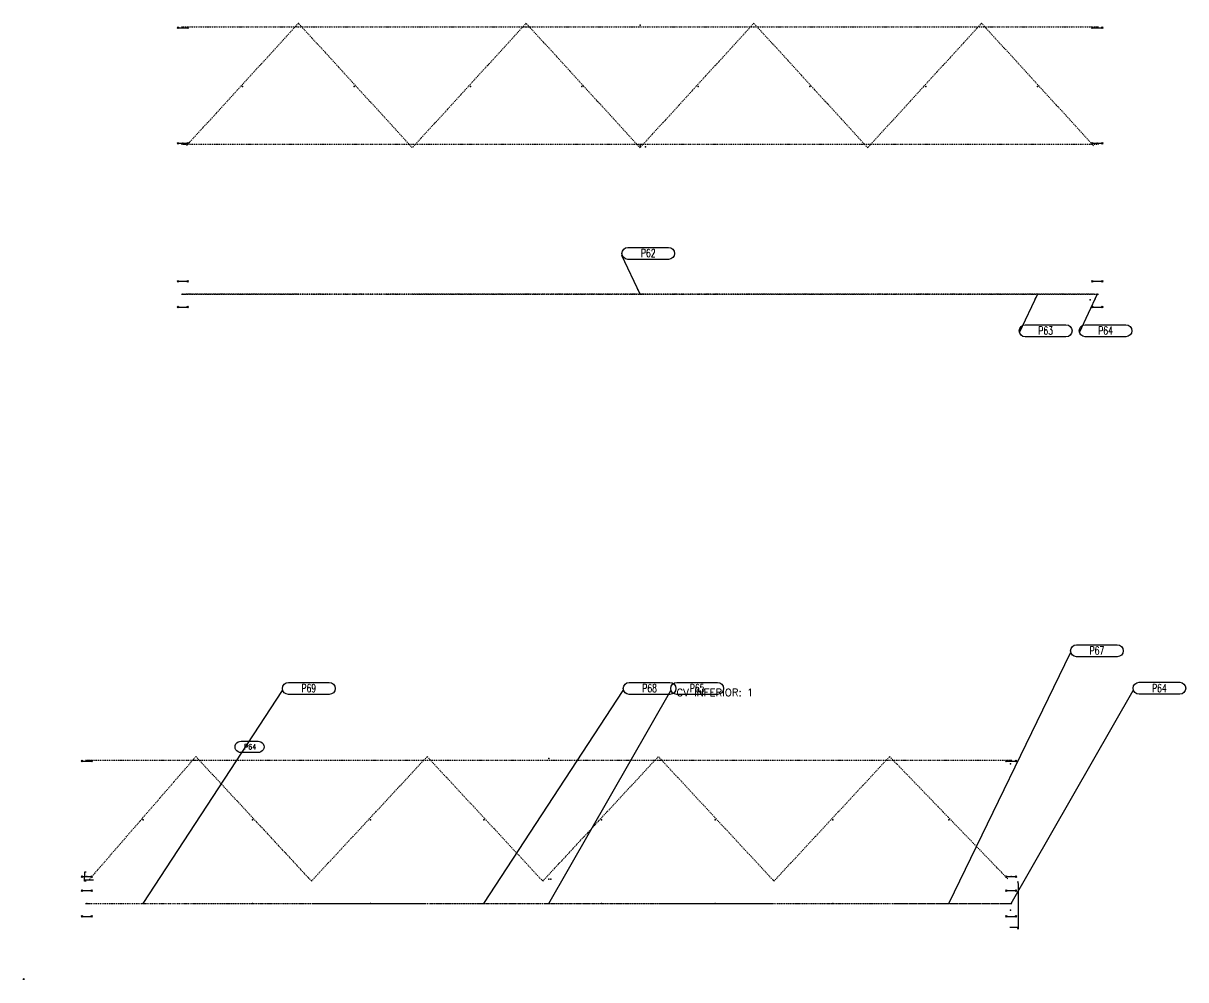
# Model space of a CAD drawing. Extents: x 3158 to 17383, y 1157 to 15497.
# Drawn here: x 3717 to 10252, y 10119 to 15497 of the extents above; entities that cross this region are included whole.
import ezdxf
from ezdxf.enums import TextEntityAlignment as Align

# ---------------------------------------------------------------- set-up
doc = ezdxf.new("R2010")
doc.units = 0
doc.header["$LTSCALE"] = 10
doc.header["$MEASUREMENT"] = 0
doc.linetypes.add('DASHDOT', pattern=[1, 0.5, -0.25, 0, -0.25])
doc.linetypes.add('HIDDEN', pattern=[0.375, 0.25, -0.125])
doc.layers.get('0').update_dxf_attribs({"linetype": 'CONTINUOUS'})
doc.layers.get('Defpoints').update_dxf_attribs({"linetype": 'CONTINUOUS'})
for name, color, linetype in [('A', 2, 'DASHDOT'), ('FORIR', 4, 'CONTINUOUS'), ('G', 3, 'CONTINUOUS'), ('POS_BOX', 6, 'CONTINUOUS'), ('TR', 6, 'HIDDEN'), ('TXT1', 7, 'CONTINUOUS')]:
    doc.layers.add(name, color=color, linetype=linetype)
doc.styles.add('1', font='romans', dxfattribs={"width": 0.7, "height": 2.8})
doc.styles.add('M', font='ROMAND', dxfattribs={"height": 5})
doc.styles.add('POS', font='ROMANS', dxfattribs={"width": 0.7})
doc.styles.add('ROMANS', font='romans.shx', dxfattribs={"width": 0.7})
doc.dimstyles.new('1-10', dxfattribs={"dimscale": 10, "dimtxt": 2, "dimasz": 2, "dimexe": 2, "dimexo": 2, "dimgap": 1, "dimtad": 1, "dimdec": 0, "dimzin": 0, "dimdsep": 46, "dimtxsty": 'ROMANS', "dimblk": 'OBLIQUE', "dimcen": 0, "dimdle": 2, "dimclrd": 1, "dimclre": 1, "dimclrt": 4, "dimadec": 0, "dimazin": 0, "dimtfac": 1, "dimtdec": 0, "dimtofl": 0, "dimtmove": 0, "dimatfit": 3, "dimfxl": 1, "dimtfill": 1, "dimtolj": 1, "dimtzin": 0, "dimarcsym": 0})
doc.dimstyles.new('1-15', dxfattribs={"dimscale": 15, "dimtxt": 2, "dimasz": 2, "dimexe": 2, "dimexo": 2, "dimgap": 1, "dimtad": 1, "dimdec": 0, "dimzin": 0, "dimdsep": 46, "dimtxsty": 'ROMANS', "dimblk": 'OBLIQUE', "dimcen": 0, "dimdle": 2, "dimclrd": 1, "dimclre": 1, "dimclrt": 4, "dimadec": 0, "dimazin": 0, "dimtfac": 1, "dimtdec": 0, "dimtofl": 0, "dimtmove": 0, "dimatfit": 3, "dimfxl": 1, "dimtfill": 1, "dimtolj": 1, "dimtzin": 0, "dimarcsym": 0})
doc.dimstyles.get("Standard").update_dxf_attribs({"dimtxt": 0.18, "dimasz": 0.18, "dimexe": 0.18, "dimexo": 0.0625, "dimgap": 0.09, "dimtad": 0, "dimtih": 1, "dimtoh": 1, "dimdec": 4, "dimzin": 0, "dimdsep": 46, "dimtxsty": 'Standard', "dimcen": 0.09, "dimadec": 0, "dimazin": 0, "dimtfac": 1, "dimtdec": 4, "dimtofl": 0, "dimtmove": 0, "dimatfit": 3, "dimfxl": 1, "dimtolj": 1, "dimtzin": 0, "dimarcsym": 0})

# ---------------------------------------------------------------- blocks, each defined once
blk = doc.blocks.new('MS')
at = {"color": 6}
for p, q in [((-4.7, 22.8), (4.7, 32.1)), ((-4.7, 32.1), (4.7, 22.8)), ((-4.7, -22.8), (4.7, -32.1)), ((-4.7, -32.1), (4.7, -22.8))]:
    blk.add_line(p, q, dxfattribs=at)
at = {"color": 3}
blk.add_line((0, -32.1), (0, 32.1), dxfattribs=at)
at = {"flags": 1}
for tag, p, height in [('DIAM', (0, 0), 8.01), ('AVAN', (1.3, -18.2), 5.26), ('TOLE', (1.3, -9.7), 5.26), ('DIET', (1.3, -24.6), 5.26)]:
    blk.add_attdef(tag, p, '', height=height, dxfattribs=at)
blk = doc.blocks.new('P8_PRO')
at = {"layer": 'POS_BOX'}
blk.add_lwpolyline([(17.5, 3.01, -1), (17.5, -1.49), (2.25, -1.49, -1), (2.25, 3.01), (17.5, 3.01)], format="xyb", dxfattribs=at)
at = {"style": 'POS', "width": 0.7}
blk.add_attdef('POS_PEZ', text='', height=3, dxfattribs=at).set_placement((9.88, -0.64), align=Align.CENTER)
at = {"style": 'POS', "width": 0.7, "flags": 1}
for tag, p in [('QTA_PEZ', (0, -2.59)), ('SUN_LIS', (0, -3.56)), ('COD_PEZ', (0, -4.5)), ('MAR_PEZ', (0, -2.13)), ('PUN_LIS', (0, -3.1)), ('MCL_PEZ', (0, -4.04)), ('DIM_PRO', (0, -5))]:
    blk.add_attdef(tag, p, '', height=0.3, dxfattribs=at)
blk = doc.blocks.new('_OBLIQUE')
at = {"color": 0, "linetype": 'ByBlock'}
blk.add_line((-0.5, -0.5), (0.5, 0.5), dxfattribs=at)
blk = doc.blocks.new('P8_LAM')
at = {"layer": 'POS_BOX'}
blk.add_lwpolyline([(17.5, 3.06, -1), (17.5, -1.44), (2.25, -1.44, -1), (2.25, 3.06), (17.5, 3.06)], format="xyb", dxfattribs=at)
at = {"style": 'POS', "width": 0.7}
blk.add_attdef('POS_PEZ', text='', height=3, dxfattribs=at).set_placement((9.88, -0.64), align=Align.CENTER)
at = {"style": 'POS', "width": 0.7, "flags": 1}
for tag, p in [('QTA_PEZ', (0, -2.58)), ('SUN_LIS', (0, -3.56)), ('COD_PEZ', (0, -4.51)), ('MAR_PEZ', (0, -2.12)), ('PUN_LIS', (0, -3.1)), ('MCL_PEZ', (0, -4.05)), ('DIM_PRO', (0, -5.06))]:
    blk.add_attdef(tag, p, '', height=0.3, dxfattribs=at)
blk = doc.blocks.new('3D_INFOPOS')
blk.add_point((0, 0))
at = {"layer": 'FORIR', "flags": 1}
blk.add_attdef('POS_PEZ', (7.6, -4.3), '', height=5.26, dxfattribs=at)
blk = doc.blocks.new('3D_INFOM')
blk.add_point((0, 0))
at = {"layer": 'FORIR', "flags": 1}
blk.add_attdef('MARK', (7.55, -4.31), '', height=5.26, dxfattribs=at)
blk = doc.blocks.new('*D25')
at = {"layer": 'Defpoints', "color": 0, "transparency": 16777216}
for p in [(4060.3, 10679.3), (4070.3, 10673.6), (4112.1, 10679.3)]:
    blk.add_point(p, dxfattribs=at)
at = {"layer": 'TXT1', "color": 0, "lineweight": -2, "transparency": 16777216}
for p, q in [((4112, 10679.3), (4060.2, 10679.3)), ((4070.3, 10673.6), (4060.2, 10673.6)), ((4060.3, 10679.1), (4060.3, 10676.6)), ((4060.3, 10673.8), (4060.3, 10676.3))]:
    blk.add_line(p, q, dxfattribs=at)
at = {"layer": 'TXT1', "color": 0, "transparency": 16777216}
for points in [[(4060.3, 10679.1), (4060.4, 10679.1), (4060.3, 10679.3)], [(4060.3, 10673.8), (4060.4, 10673.8), (4060.3, 10673.6)]]:
    blk.add_solid(points, dxfattribs=at)
at = {"layer": 'TXT1', "color": 0, "transparency": 16777216, "insert": (4060.3, 10676.4), "char_height": 0.18, "attachment_point": 5}
blk.add_mtext('\\A1;5.6700', dxfattribs=at)
blk = doc.blocks.new('*D26')
at = {"layer": 'Defpoints', "color": 0, "transparency": 16777216}
for p in [(4060.3, 10723.6), (4070.3, 10723.6), (4112.1, 10679.3)]:
    blk.add_point(p, dxfattribs=at)
at = {"layer": 'TXT1', "color": 0, "lineweight": -2, "transparency": 16777216}
for p, q in [((4070.3, 10723.6), (4060.2, 10723.6)), ((4060.3, 10723.4), (4060.3, 10701.6)), ((4112, 10679.3), (4060.2, 10679.3)), ((4060.3, 10679.5), (4060.3, 10701.3))]:
    blk.add_line(p, q, dxfattribs=at)
at = {"layer": 'TXT1', "color": 0, "transparency": 16777216}
for points in [[(4060.3, 10723.4), (4060.4, 10723.4), (4060.3, 10723.6)], [(4060.3, 10679.5), (4060.4, 10679.5), (4060.3, 10679.3)]]:
    blk.add_solid(points, dxfattribs=at)
at = {"layer": 'TXT1', "color": 0, "transparency": 16777216, "insert": (4060.3, 10701.4), "char_height": 0.18, "attachment_point": 5}
blk.add_mtext('\\A1;44.3300', dxfattribs=at)
blk = doc.blocks.new('SIMB10A')
at = {"color": 4}
for p, q in [((-2, 0), (-9.2, 0)), ((-8.2, -1), (-8.2, 4.5))]:
    blk.add_line(p, q, dxfattribs=at)
at = {"color": 4, "const_width": 0.2}
for points in [[(-8.2, 4.5), (-9.6, 3.4)], [(-8.2, 4.5), (-6.8, 3.4)]]:
    blk.add_lwpolyline(points, dxfattribs=at)
at = {"color": 4, "style": 'M'}
blk.add_attdef('SEZ', text='', height=3, dxfattribs=at).set_placement((-6.7, 4.9), align=Align.CENTER)
blk = doc.blocks.new('tp_rip')
at = {"layer": 'POS_BOX'}
blk.add_line((0.06, 0), (0.06, 0), dxfattribs=at)
blk.add_lwpolyline([(8.66, 1.92, -1.07812), (8.66, -2.26), (2.32, -2.26, -1.07812), (2.32, 1.92), (8.66, 1.92)], format="xyb", dxfattribs=at)
at = {"style": 'POS', "width": 0.7}
blk.add_attdef('POS_PEZ', text='', height=2, dxfattribs=at).set_placement((5.7, -1.17), align=Align.CENTER)
blk = doc.blocks.new('SIMB08A')
at = {"color": 4}
for p, q in [((1, 8.2), (-4.5, 8.2)), ((0, 2), (0, 9.2))]:
    blk.add_line(p, q, dxfattribs=at)
at = {"color": 4, "const_width": 0.2}
for points in [[(-4.5, 8.2), (-3.4, 9.6)], [(-4.5, 8.2), (-3.4, 6.8)]]:
    blk.add_lwpolyline(points, dxfattribs=at)
at = {"color": 4, "style": 'M'}
blk.add_attdef('SEZ', text='', height=3, dxfattribs=at).set_placement((-2.9, 6.7), align=Align.RIGHT)
blk = doc.blocks.new('SIMB09A')
at = {"color": 4}
for p, q in [((1, -8.2), (-4.5, -8.2)), ((0, -2), (0, -9.2))]:
    blk.add_line(p, q, dxfattribs=at)
at = {"color": 4, "const_width": 0.2}
for points in [[(-4.5, -8.2), (-3.4, -6.8)], [(-4.5, -8.2), (-3.4, -9.6)]]:
    blk.add_lwpolyline(points, dxfattribs=at)
at = {"color": 4, "style": 'M'}
blk.add_attdef('SEZ', text='', height=3, dxfattribs=at).set_placement((-2.8, -9.7), align=Align.RIGHT)

msp = doc.modelspace()

# ---------------------------------------------------------------- linework, layer by layer
for p, q in [((9309.68177, 10660.08155), (9309.68177, 10413.11561)), ((9309.68177, 10413.11561), (9263.4216, 10413.11561))]:
    msp.add_line(p, q)
at = {"layer": 'A'}
for p, q in [((5263.85802, 15497.27548), (4633.97952, 14808.34587)), ((5903.85802, 14797.27548), (5263.85802, 15497.27548)), ((6543.85802, 15497.27548), (5903.85802, 14797.27548)), ((7183.85802, 14797.27548), (6543.85802, 15497.27548)), ((7823.85802, 15497.27548), (7183.85802, 14797.27548)), ((8463.85802, 14797.27548), (7823.85802, 15497.27548)), ((9103.85802, 15497.27548), (8463.85802, 14797.27548)), ((9733.73649, 14808.3459), (9103.85802, 15497.27548)), ((4606.30801, 15477.27548), (9761.35803, 15477.27548)), ((4606.40801, 14817.27548), (9761.35803, 14817.27548)), ((4606.30801, 13974.02514), (9761.35803, 13974.02514)), ((4606.40801, 13974.02548), (9761.35803, 13974.02548)), ((5263.85055, 13974.02514), (4624.42294, 13974.02548)), ((5903.83445, 13974.02548), (5263.87988, 13974.02514)), ((6543.83613, 13974.02514), (5903.55267, 13974.02548)), ((7184.15119, 13974.02548), (6543.88662, 13974.02514)), ((7824.29819, 13974.02514), (7183.94216, 13974.02548)), ((8464.15119, 13974.02548), (7823.77797, 13974.02514)), ((9104.29819, 13974.02514), (8462.71945, 13974.02548)), ((9737.28623, 13974.02548), (9103.94552, 13974.02514)), ((4090.40264, 10684.80966), (4686.92631, 11373.76828)), ((4686.92631, 11373.76828), (5337.07284, 10673.61047)), ((5337.07284, 10673.61047), (5987.07284, 11373.61047)), ((5987.07284, 11373.61047), (6637.07284, 10673.61047)), ((6637.07284, 10673.61047), (7287.07284, 11373.61047)), ((7287.07284, 11373.61047), (7937.07284, 10673.61047)), ((7937.07284, 10673.61047), (8587.20452, 11373.75229)), ((8587.20452, 11373.75229), (9253.16349, 10684.26474)), ((4066.77283, 11353.61047), (9277.37285, 11353.61047)), ((4066.77283, 10547.57644), (9277.37285, 10547.57644)), ((4066.77283, 10547.5761), (9277.37285, 10547.5761)), ((4096.94835, 10547.57644), (4680.54735, 10547.57644)), ((4694.08411, 10547.57644), (5330.0616, 10547.57644)), ((5344.08411, 10547.57644), (5980.0616, 10547.57644)), ((6004.08411, 10547.57644), (6630.0616, 10547.57644)), ((6644.08411, 10547.57644), (7280.0616, 10547.57644)), ((7294.08411, 10547.57644), (7930.0616, 10547.57644)), ((7954.08411, 10547.57644), (8580.0616, 10547.57644)), ((8604.5795, 10547.57644), (9256.21621, 10547.57644))]:
    msp.add_line(p, q, dxfattribs=at)
for p in [(7215.48779, 14802.23077), (9713.88879, 13942.27547), (9267.37284, 11333.61047), (9267.37284, 10510.0761)]:
    msp.add_point(p, dxfattribs=at)
at = {"layer": 'G'}
for p in [(7215.48779, 14802.23077), (9713.88879, 13942.27547), (9267.37284, 11333.61047), (9267.37284, 10510.0761)]:
    msp.add_point(p, dxfattribs=at)
at = {"layer": 'TR'}
for p in [(7215.48779, 14802.23077), (9713.88879, 13942.27547), (9267.37284, 11333.61047), (9267.37284, 10510.0761)]:
    msp.add_point(p, dxfattribs=at)

# ---------------------------------------------------------------- block references
at = {"rotation": 270}
for p in [(4613.13302, 15472.27548), (9754.53302, 15472.27548), (4613.13302, 14822.27548), (9754.53302, 14822.27548), (4613.13302, 14046.87548), (9754.53302, 14046.87548), (4613.13302, 13901.17548), (9754.53302, 13901.17548), (4073.54784, 11348.61047), (9270.54784, 11348.61047), (4073.54784, 10698.61047), (9270.54784, 10698.61047), (4073.54784, 10620.42644), (9270.54784, 10620.42644), (4073.54784, 10474.72644), (9270.54784, 10474.72644)]:
    msp.add_blockref('MS', p, dxfattribs=at)
for name, p in [('3D_INFOPOS', (4613.13302, 15472.27548)), ('3D_INFOPOS', (7183.83302, 15486.11726)), ('3D_INFOPOS', (9754.53304, 15472.27548)), ('3D_INFOPOS', (4950.02226, 15141.63955)), ('3D_INFOPOS', (5577.69372, 15141.63959)), ('3D_INFOPOS', (6230.02229, 15141.63955)), ('3D_INFOPOS', (6857.69375, 15141.63959)), ('3D_INFOPOS', (7510.02227, 15141.63955)), ('3D_INFOPOS', (8137.69373, 15141.63959)), ('3D_INFOPOS', (8790.02228, 15141.63955)), ('3D_INFOPOS', (9417.69373, 15141.63959)), ('3D_INFOPOS', (4613.13306, 14822.27548)), ('3D_INFOPOS', (7183.88302, 14808.4337)), ('3D_INFOPOS', (9754.53313, 14822.27548)), ('3D_INFOPOS', (4613.13302, 13974.02549)), ('3D_INFOPOS', (4613.13306, 13974.02539)), ('3D_INFOPOS', (4950.02226, 13974.02536)), ('3D_INFOPOS', (5577.69372, 13974.02534)), ('3D_INFOPOS', (6230.02229, 13974.02529)), ('3D_INFOPOS', (6857.69375, 13974.02525)), ('3D_INFOPOS', (7183.83302, 13974.02514)), ('3D_INFOPOS', (7183.88302, 13974.02548)), ('3D_INFOPOS', (7510.02227, 13974.02534)), ('3D_INFOPOS', (8137.69373, 13974.0253)), ('3D_INFOPOS', (8790.02228, 13974.02531)), ('3D_INFOPOS', (9417.69373, 13974.02532)), ('3D_INFOPOS', (9754.53304, 13974.02542)), ('3D_INFOPOS', (9754.53313, 13974.02515)), ('3D_INFOPOS', (4073.54785, 11348.61047)), ('3D_INFOPOS', (6672.07284, 11362.45225)), ('3D_INFOPOS', (9270.54786, 11348.61047)), ('3D_INFOPOS', (4390.06225, 11018.14327)), ('3D_INFOPOS', (5005.95232, 11017.92709)), ('3D_INFOPOS', (5668.19334, 11017.92712)), ('3D_INFOPOS', (6305.95234, 11017.92709)), ('3D_INFOPOS', (6968.19343, 11017.92712)), ('3D_INFOPOS', (7605.95232, 11017.92709)), ('3D_INFOPOS', (8268.19337, 11017.92712)), ('3D_INFOPOS', (8919.39021, 11017.80785)), ('3D_INFOPOS', (4073.5479, 10698.61047)), ('3D_INFOPOS', (6672.07284, 10684.7687)), ('3D_INFOM', (6683.39454, 10684.17995)), ('3D_INFOPOS', (9270.54815, 10698.61048)), ('3D_INFOPOS', (4073.54785, 10547.57642)), ('3D_INFOPOS', (4073.5479, 10547.57634)), ('3D_INFOPOS', (4390.06225, 10547.57642)), ('3D_INFOPOS', (5005.95232, 10547.57642)), ('3D_INFOPOS', (5668.19334, 10547.57655)), ('3D_INFOPOS', (6305.95234, 10547.57639)), ('3D_INFOPOS', (6672.07284, 10547.57644)), ('3D_INFOM', (6672.07284, 10547.57644)), ('3D_INFOPOS', (6672.07284, 10547.57611)), ('3D_INFOPOS', (6968.19343, 10547.57639)), ('3D_INFOPOS', (7605.95232, 10547.57641)), ('3D_INFOPOS', (8268.19337, 10547.5765)), ('3D_INFOPOS', (8919.39021, 10547.57649)), ('3D_INFOPOS', (9270.54786, 10547.57641)), ('3D_INFOPOS', (9270.54815, 10547.57585))]:
    msp.add_blockref(name, p)
at = {"xscale": 15, "yscale": 15, "zscale": 15}
for p in [(7183.88302, 14808.4337), (7183.88302, 13974.02548)]:
    msp.add_blockref('3D_INFOM', p, dxfattribs=at)
ref = msp.add_blockref('P8_PRO', (7082.2979, 14191.87548), dxfattribs=dict(xscale=15, yscale=15, zscale=15))
ref.add_attrib('POS_PEZ', 'P62', dxfattribs={"height": 45, "style": 'POS', "width": 0.7}).set_placement((7230.45078, 14182.22282), align=Align.CENTER)
ref = msp.add_blockref('P8_PRO', (9316.10867, 13756.17548), dxfattribs=dict(xscale=15, yscale=15, zscale=15))
ref.add_attrib('POS_PEZ', 'P63', dxfattribs={"height": 45, "style": 'POS', "width": 0.7}).set_placement((9464.26156, 13746.52282), align=Align.CENTER)
ref = msp.add_blockref('P8_LAM', (9652.94795, 13756.17548), dxfattribs=dict(xscale=15, yscale=15, zscale=15))
ref.add_attrib('POS_PEZ', 'P64', dxfattribs={"height": 44.99712, "style": 'POS', "width": 0.7}).set_placement((9801.09135, 13746.52344), align=Align.CENTER)
ref = msp.add_blockref('P8_PRO', (9604.35418, 11957.20352), dxfattribs=dict(xscale=15, yscale=15, zscale=15))
ref.add_attrib('POS_PEZ', 'P67', dxfattribs={"height": 45, "style": 'POS', "width": 0.7}).set_placement((9752.50706, 11947.55086), align=Align.CENTER)
ref = msp.add_blockref('P8_PRO', (5173.74351, 11745.50352), dxfattribs=dict(xscale=15, yscale=15, zscale=15))
ref.add_attrib('POS_PEZ', 'P69', dxfattribs={"height": 45, "style": 'POS', "width": 0.7}).set_placement((5321.89639, 11735.85086), align=Align.CENTER)
ref = msp.add_blockref('P8_PRO', (7089.63359, 11745.50352), dxfattribs=dict(xscale=15, yscale=15, zscale=15))
ref.add_attrib('POS_PEZ', 'P68', dxfattribs={"height": 45, "style": 'POS', "width": 0.7}).set_placement((7237.78647, 11735.85086), align=Align.CENTER)
ref = msp.add_blockref('P8_PRO', (7357.03694, 11745.50352), dxfattribs=dict(xscale=15, yscale=15, zscale=15))
ref.add_attrib('POS_PEZ', 'P65', dxfattribs={"height": 45, "style": 'POS', "width": 0.7}).set_placement((7505.18983, 11735.85086), align=Align.CENTER)
ref = msp.add_blockref('P8_LAM', (9955.51182, 11745.50352), dxfattribs=dict(xscale=15, yscale=15, zscale=15))
ref.add_attrib('POS_PEZ', 'P64', dxfattribs={"height": 44.99712, "style": 'POS', "width": 0.7}).set_placement((10103.65522, 11735.85148), align=Align.CENTER)
msp.add_blockref('tp_rip', (4906.54637, 11430.85738), dxfattribs=at).add_auto_attribs({'POS_PEZ': 'P64'})
for name, p in [('SIMB08A', (9309.68177, 10660.08155)), ('SIMB09A', (9309.68177, 10413.11561)), ('SIMB10A', (3726.39328, 10119.7877))]:
    msp.add_blockref(name, p).add_auto_attribs({'SEZ': '1'})

# ---------------------------------------------------------------- texts
at = {"layer": 'TXT1', "color": 7, "style": '1'}
msp.add_text('CV INFERIOR: 1', height=42, dxfattribs=at).set_placement((7388.79671, 11713.61639))

# ---------------------------------------------------------------- dimensions: what is measured, and where the dimension line sits
at = {"layer": 'TXT1'}
for base, p1, p2, picture, middle in [((4060.34784, 10723.60644), (4112.06972, 10679.27644), (4070.34972, 10723.60644), '*D26', (4060.34784, 10701.44144)), ((4060.34784, 10679.27644), (4070.34972, 10673.60644), (4112.06972, 10679.27644), '*D25', (4060.34784, 10676.44144))]:
    dim = msp.add_linear_dim(base=base, p1=p1, p2=p2, angle=90, dimstyle='Standard', override={"dimscale": 1}, dxfattribs=at)
    dim.commit()
    dim.dimension.update_dxf_attribs({"geometry": picture, "text_midpoint": middle})

# ---------------------------------------------------------------- leaders
for points, dimstyle in [([(7183.88302, 13974.02548), (7082.2979, 14191.87548)], '1-15'), ([(9417.69373, 13974.02532), (9316.10867, 13756.17548)], '1-15'), ([(9754.53304, 13974.02542), (9652.94795, 13756.17548)], '1-15'), ([(8919.39021, 10547.57649), (9604.35418, 11957.20352)], '1-10'), ([(4390.06225, 10547.57642), (5173.74351, 11745.50352)], '1-10'), ([(6305.95234, 10547.57639), (7089.63359, 11745.50352)], '1-10'), ([(6672.07284, 10547.57611), (7357.03694, 11745.50352)], '1-10'), ([(9270.54786, 10547.57641), (9955.51182, 11745.50352)], '1-10')]:
    msp.add_leader(points, dimstyle=dimstyle)

doc.saveas('drawing.dxf')
